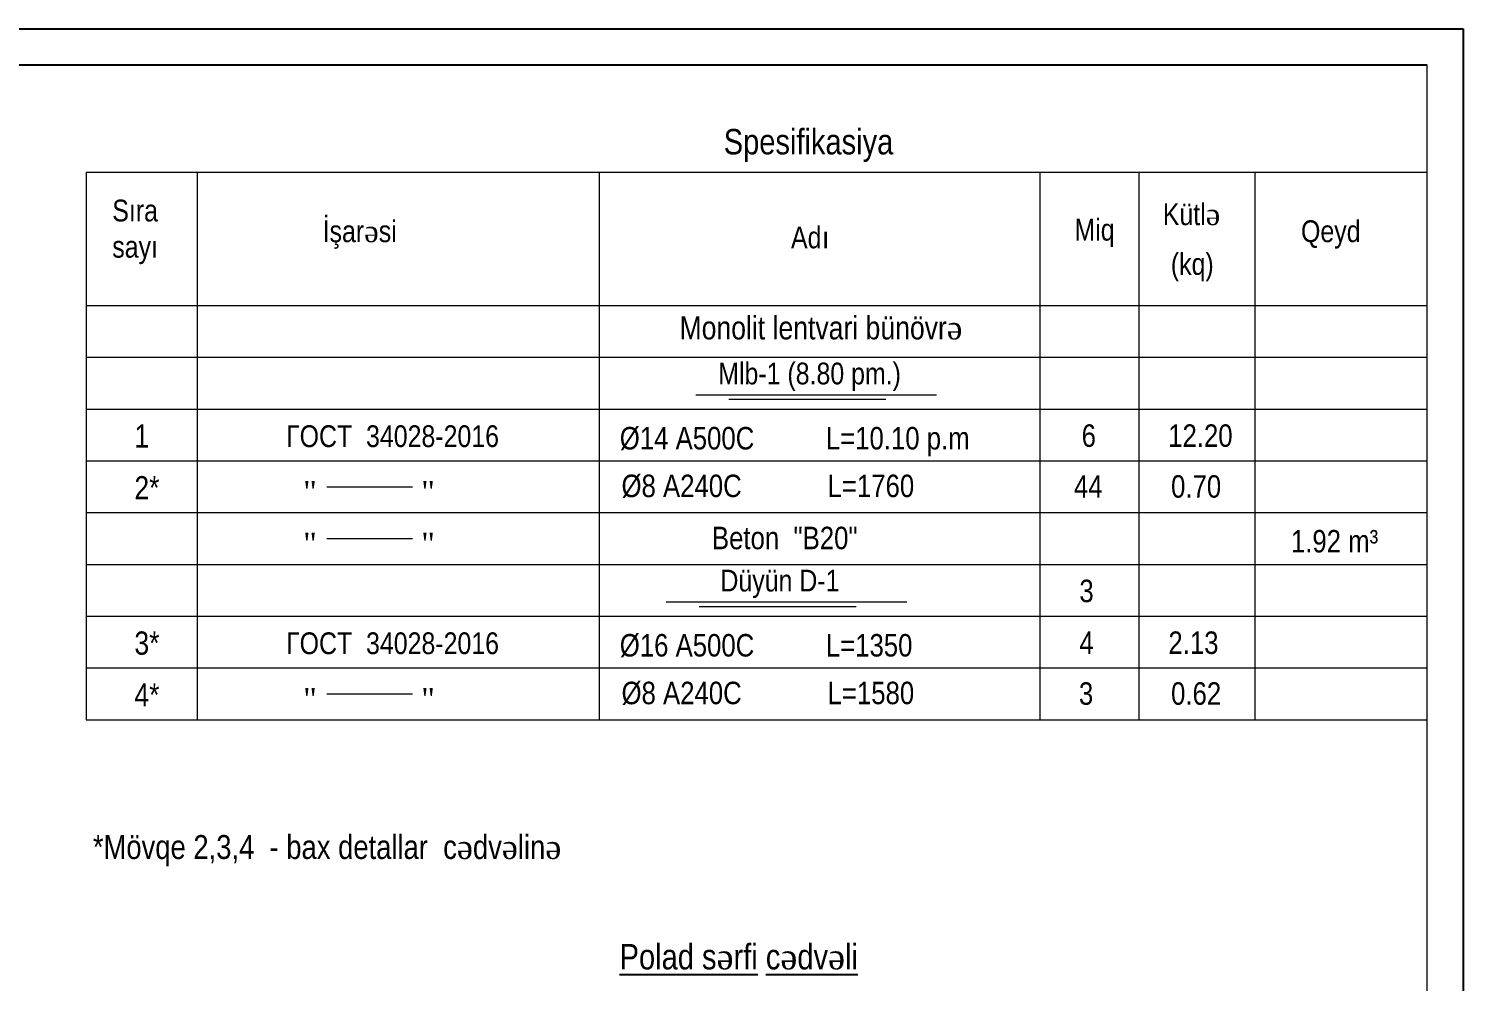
# Model space of a CAD drawing. Header units: millimetres. Extents: x 806395 to 1617731, y -246149 to 193681.
# Drawn here: x 1597919 to 1617712, y -75623 to -62485 of the extents above; entities that cross this region are included whole.
import ezdxf

# ---------------------------------------------------------------- set-up
doc = ezdxf.new("R2010")
doc.units = ezdxf.units.MM
doc.styles.add('style6', font='ARIALN.TTF', dxfattribs={"height": 300})
doc.styles.add('Times New Roman', font='times.ttf')

# ---------------------------------------------------------------- blocks, each defined once
blk = doc.blocks.new('vververvg')
at = {"color": 1, "lineweight": 25}
blk.add_line((1575731, -20955), (1617734, -20955), dxfattribs=at)
at = {"color": 0, "lineweight": 25}
blk.add_line((1617734, -20955), (1617734, -50629), dxfattribs=at)
at = {"color": 1, "lineweight": 25, "ltscale": 15}
blk.add_line((1617212, -21477), (1577820, -21477), dxfattribs=at)
at = {"color": 0, "lineweight": 5, "ltscale": 15}
blk.add_line((1617212, -50106), (1617212, -21477), dxfattribs=at)

msp = doc.modelspace()

# ---------------------------------------------------------------- linework, layer by layer
at = {"color": 0, "lineweight": 20, "ltscale": 3}
for p, q in [((1598711.264, -64462.889), (1598711.264, -72014.551)), ((1598711.264, -64462.889), (1617211.264, -64462.889)), ((1600241.264, -64462.889), (1600241.264, -67016.551)), ((1605789.501, -64462.889), (1605789.501, -67016.551)), ((1611868.195, -64462.889), (1611868.195, -67016.551)), ((1613235.56, -64462.889), (1613235.56, -67016.551)), ((1614836.826, -64462.889), (1614836.826, -67016.551)), ((1598711.264, -66302.551), (1617211.264, -66302.551)), ((1598711.264, -67016.551), (1617211.264, -67016.551)), ((1600241.264, -67016.551), (1600241.264, -72014.551)), ((1605789.501, -67016.551), (1605789.501, -72014.551)), ((1611868.195, -67016.551), (1611868.195, -72014.551)), ((1613235.56, -67016.551), (1613235.56, -72014.551)), ((1614836.826, -67016.551), (1614836.826, -72014.551))]:
    msp.add_line(p, q, dxfattribs=at)
at = {"color": 0, "lineweight": 20}
for p, q in [((1598711.264, -66302.551), (1617211.264, -66302.551)), ((1598711.264, -67730.551), (1617211.264, -67730.551)), ((1598711.264, -68444.551), (1617211.264, -68444.551)), ((1598711.264, -69158.551), (1617211.264, -69158.551)), ((1598711.264, -69872.551), (1617211.264, -69872.551)), ((1598711.264, -70586.551), (1617211.264, -70586.551)), ((1598711.264, -71300.551), (1617211.264, -71300.551)), ((1598711.264, -72014.551), (1617211.264, -72014.551))]:
    msp.add_line(p, q, dxfattribs=at)
at = {"color": 0, "lineweight": 0, "ltscale": 0.01}
for p, q in [((1607124.794, -67533.245), (1610441.474, -67533.245)), ((1607578.805, -67595.533), (1609746.163, -67595.533)), ((1606715.969, -70389.245), (1610032.648, -70389.245)), ((1607169.98, -70451.533), (1609337.338, -70451.533))]:
    msp.add_line(p, q, dxfattribs=at)
at = {"color": 7, "lineweight": 15, "ltscale": 15}
for p, q in [((1602030.748, -68803.499), (1603215.855, -68803.499)), ((1602030.748, -69517.499), (1603215.855, -69517.499)), ((1602030.748, -71659.499), (1603215.855, -71659.499))]:
    msp.add_line(p, q, dxfattribs=at)

# ---------------------------------------------------------------- block references
at = {"xscale": 0.9585492227979274, "yscale": 0.9585492227979274, "zscale": 0.9585492227979274}
msp.add_blockref('vververvg', (67033.924, -42398.685), dxfattribs=at)

# ---------------------------------------------------------------- texts
at = {"color": 0, "lineweight": 0, "style": 'Times New Roman'}
for p in [(1601705.664, -69026.65), (1603334.866, -69026.65), (1601705.664, -69740.65), (1603334.866, -69740.65), (1601705.664, -71882.65), (1603334.866, -71882.65)]:
    msp.add_text('"', height=306, dxfattribs=at).set_placement(p)
at = {"insert": (1607508.199, -63868.12), "char_height": 350, "width": 15604.11111, "attachment_point": 1, "style": 'style6'}
msp.add_mtext('{\\fArial Narrow|b0|i0|c238|p34;Spesifikasiya}', dxfattribs=at)
at = {"color": 0, "lineweight": 0, "attachment_point": 1, "style": 'style6'}
for s, insert, char_height, width in [('S{\\fArial Narrow|b0|i0|c238|p34;ı}ra \\Psay{\\fArial Narrow|b0|i0|c238|p34;ı}', (1599072.026, -64842.191), 300, 9119.61771), ('{\\fArial Narrow|b0|i0|c238|p34;Kütl\\fTimes New Roman|b0|i0|c238|p18;ə}', (1613565.863, -64894.228), 300, 9119.61771), ('{\\fArial Narrow|b0|i0|c238|p34;İşar\\fTimes New Roman|b0|i0|c0|p18;ə\\fArial Narrow|b0|i0|c238|p34;si}', (1601974.405, -65128.659), 300, 9119.61771), ('Miq', (1612347.201, -65106.957), 300, 9119.61771), ('{\\fArial Narrow|b0|i0|c238|p34;Qeyd}', (1615472.976, -65127.871), 300, 9119.61771), ('{\\fArial Narrow|b0|i0|c238|p34;Ad\\fArial|b0|i0|c238|p34;ı}', (1608436.292, -65213.502), 300, 19407.63525), ('(kq)', (1613676.852, -65579.579), 300, 1073.84233), ('ГОСТ  34028{\\fArial Narrow|b0|i0|c238|p34;-20}1{\\fArial Narrow|b0|i0|c238|p34;6}', (1601473.452, -67954.459), 300, 7508.4), ('Ø1{\\fArial Narrow|b0|i0|c238|p34;4} А{\\fArial Narrow|b0|i0|c238|p34;500C}        {\\fArial Narrow|b0|i0|c238|p34;  L}={\\fArial Narrow|b0|i0|c238|p34;10}.{\\fArial Narrow|b0|i0|c238|p34;1}0 p.m', (1606074.073, -67977.507), 310, 6518.93644), ('Ø8 А{\\fArial Narrow|b0|i0|c238|p34;240C}            {\\fArial Narrow|b0|i0|c238|p34;L}=1760', (1606098.131, -68635.049), 310, 5824.68988), ('{\\fArial Narrow|b0|i0|c238|p34;Beton}  {\\fArial Narrow|b0|i0|c238|p34;"B2}0{\\fArial Narrow|b0|i0|c238|p34;"}', (1607345.388, -69353.51), 310, 5824.68988), ('ГОСТ  34028{\\fArial Narrow|b0|i0|c238|p34;-20}1{\\fArial Narrow|b0|i0|c238|p34;6}', (1601473.452, -70810.459), 300, 7508.4), ('Ø16 А{\\fArial Narrow|b0|i0|c238|p34;500C}        {\\fArial Narrow|b0|i0|c238|p34;  L}=1350', (1606074.073, -70833.507), 310, 6518.93644), ('Ø8 А{\\fArial Narrow|b0|i0|c238|p34;240C}            {\\fArial Narrow|b0|i0|c238|p34;L}=1{\\fArial Narrow|b0|i0|c238|p34;58}0', (1606098.131, -71491.049), 310, 5824.68988), ('\\pxt22.667;*{\\fArial Narrow|b0|i0|c238|p34;Mövqe 2,}3,4{\\fArial Narrow|b0|i0|c238|p34; } {\\fArial Narrow|b0|i0|c238|p34;- bax detallar  c\\fTimes New Roman|b0|i0|c238|p18;ə\\fArial Narrow|b0|i0|c238|p34;dv\\fTimes New Roman|b0|i0|c238|p18;ə\\fArial Narrow|b0|i0|c238|p34;lin\\fTimes New Roman|b0|i0|c238|p18;ə} ', (1598804.4, -73605.666), 330, 16391.5823)]:
    msp.add_mtext(s, dxfattribs=dict(at, insert=insert, char_height=char_height, width=width))
at = {"color": 0, "lineweight": 0, "attachment_point": 5, "style": 'style6'}
for s, insert, char_height in [('\\A1;Monolit l{\\fArial Narrow|b0|i0|c238|p34;entvari} {\\fArial Narrow|b0|i0|c238|p34;bünövr\\fTimes New Roman|b0|i0|c0|p18;ə}', (1608849.684, -66612.265), 320), ('\\A1;Mlb-1 ({\\A0;8.\\fArial Narrow|b0|i0|c238|p34;8\\fArial Narrow|b0|i0|c204|p34;0 pm.)}', (1608692.61, -67285.557), 300), ('\\A1;{\\fArial Narrow|b0|i0|c238|p34;Düyün D-1}', (1608283.785, -70141.557), 300)]:
    msp.add_mtext(s, dxfattribs=dict(at, insert=insert, char_height=char_height))
at = {"color": 0, "lineweight": 0, "ltscale": 0.01, "attachment_point": 1, "style": 'style6'}
for s, insert, char_height, width in [('1', (1599377.317, -67941.731), 320, 701.62078), ('6', (1612446.301, -67941.731), 310, 701.62078), ('1{\\fArial Narrow|b0|i0|c238|p34;2}.{\\fArial Narrow|b0|i0|c238|p34;20}', (1613640.302, -67941.731), 310, 701.62078), ('2*', (1599377.317, -68655.731), 320, 701.62078), ('4{\\fArial Narrow|b0|i0|c238|p34;4}', (1612339.881, -68642.519), 310, 701.62078), ('0.70', (1613680.193, -68642.519), 310, 701.62078), ('1.92 m³', (1615333.674, -69398.246), 310, 1831.74816), ('3', (1612415.343, -70083.731), 310, 701.62078), ('3*', (1599377.317, -70797.731), 320, 701.62078), ('4', (1612415.343, -70797.731), 310, 701.62078), ('2.13', (1613643.474, -70797.731), 310, 701.62078), ('4*', (1599377.317, -71511.731), 320, 701.62078), (' 3', (1612310.042, -71498.519), 310, 701.62078), ('0.6{\\fArial Narrow|b0|i0|c238|p34;2}', (1613680.193, -71498.519), 310, 701.62078)]:
    msp.add_mtext(s, dxfattribs=dict(at, insert=insert, char_height=char_height, width=width))
at = {"color": 7, "lineweight": -2, "ltscale": 30, "insert": (1606071.77, -75108.273), "char_height": 350, "width": 17105.77055, "attachment_point": 1, "style": 'style6'}
msp.add_mtext('{\\fArial Narrow|b0|i0|c238|p34;\\LPolad s\\fTimes New Roman|b0|i0|c238|p18;ə\\fArial Narrow|b0|i0|c238|p34;rfi c\\fTimes New Roman|b0|i0|c238|p18;ə\\fArial Narrow|b0|i0|c238|p34;dv\\fTimes New Roman|b0|i0|c238|p18;ə\\fArial Narrow|b0|i0|c238|p34;li}', dxfattribs=at)

doc.saveas('drawing.dxf')
